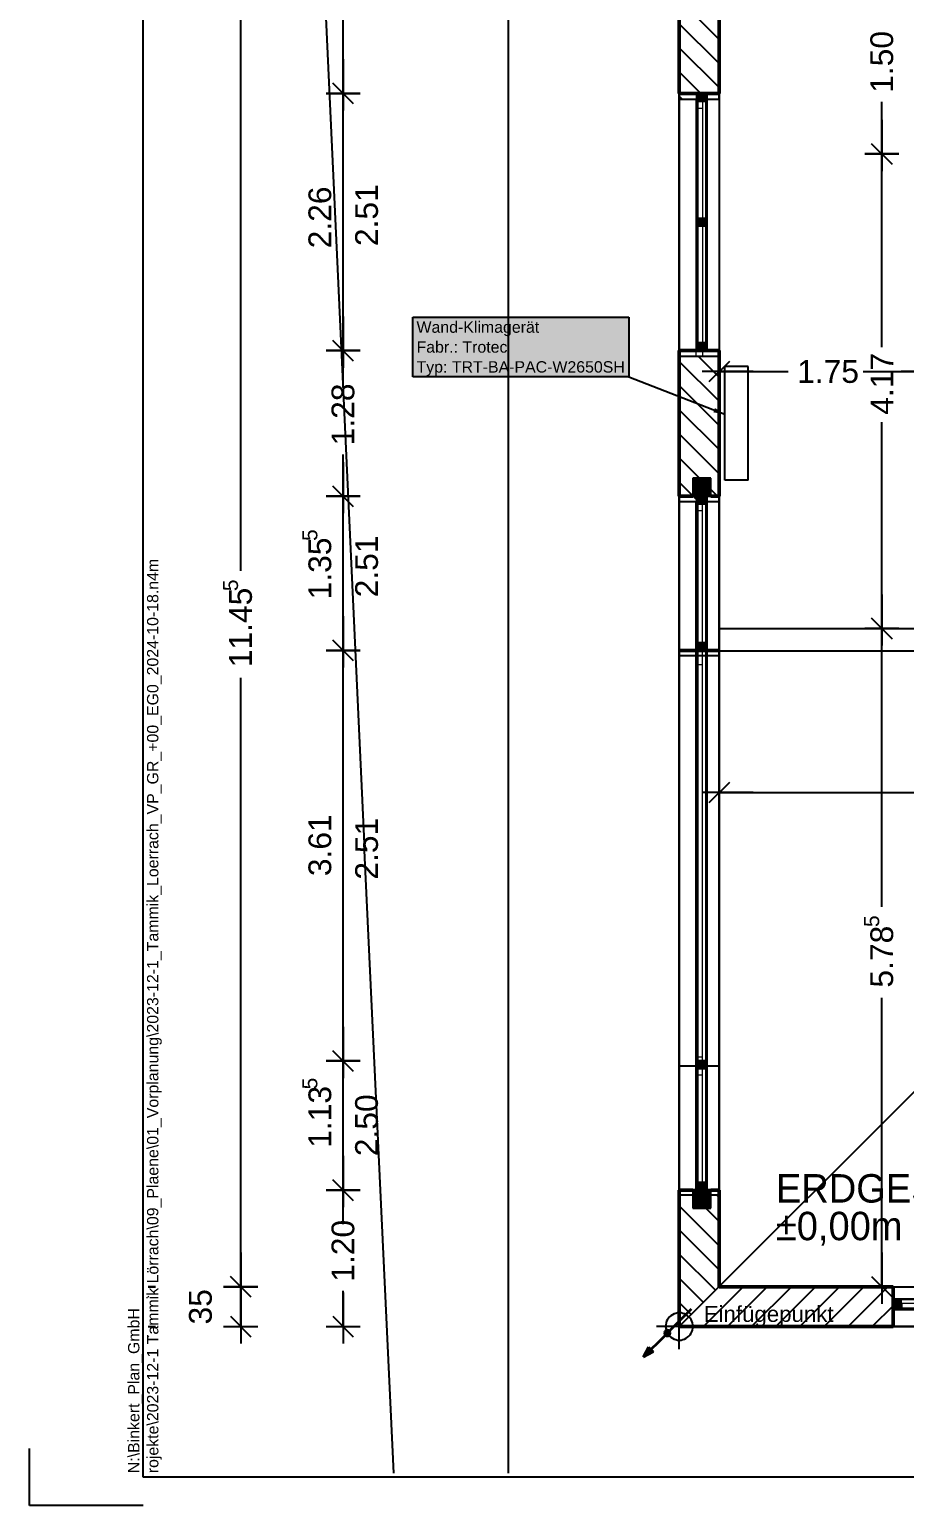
# Model space of a CAD drawing. Extents: x 0 to 756, y -25 to 420.
# Drawn here: x 0 to 153.9, y 0 to 259.6 of the extents above; entities that cross this region are included whole.
import ezdxf
from ezdxf.lldxf.tags import DXFTag

# ---------------------------------------------------------------- set-up
doc = ezdxf.new("R2010")
doc.units = 0
doc.layers.get('0').update_dxf_attribs({"lineweight": 25})
doc.layers.get('DEFPOINTS').update_dxf_attribs({"lineweight": 25})
for name, color, linetype, lineweight in [('A_Aussenwand', 7, 'Continuous', 25), ('A_Fenster', 7, 'Continuous', 25), ('Allgemein01', 7, 'Continuous', 13), ('Allgemein03', 7, 'Continuous', 25), ('Fenster', 7, 'Continuous', 13), ('Fensterbank', 7, 'Continuous', 13), ('Fensterbrüstung', 7, 'Continuous', 13), ('H_Heizung', 7, 'Continuous', 25), ('Pfosten_ Stützen', 7, 'Continuous', 13), ('Standard', 7, 'Continuous', 25), ('Stütze Holz', 7, 'Continuous', 13), ('Wand Holz tragend', 7, 'Continuous', 13), ('X_Planrahmen', 7, 'Continuous', 25)]:
    doc.layers.add(name, color=color, linetype=linetype, lineweight=lineweight)
for name, color, linetype, lineweight, true_color in [('A_Geschossdecke', 7, 'Continuous', 25, 0x008080), ('Raum', 250, 'Continuous', 13, 0x333333), ('S_Regenwasser', 7, 'Continuous', 35, 0x0080ff), ('X_Einfuegepunkt', 1, 'Continuous', 25, 0xff0000)]:
    doc.layers.add(name, color=color, linetype=linetype, lineweight=lineweight, true_color=true_color)
doc.styles.get("Standard").update_dxf_attribs({"font": 'arial.ttf'})
tags = doc.linetypes.add('fein_strichliert', pattern=[4, 1, -2, 1]).pattern_tags.tags
tags[8:9] = [DXFTag(74, 4), DXFTag(75, 0), DXFTag(340, '0'), DXFTag(46, 0.0), DXFTag(50, 0.0), DXFTag(44, 0.0), DXFTag(45, 0.0)]
tags[6:7] = [DXFTag(74, 4), DXFTag(75, 0), DXFTag(340, '0'), DXFTag(46, 0.0), DXFTag(50, 0.0), DXFTag(44, 0.0), DXFTag(45, 0.0)]
tags[4:5] = [DXFTag(74, 4), DXFTag(75, 0), DXFTag(340, '0'), DXFTag(46, 0.0), DXFTag(50, 0.0), DXFTag(44, 0.0), DXFTag(45, 0.0)]
tags = doc.linetypes.add('PUNKT2_S9', pattern=[0.1, 0, -0.1]).pattern_tags.tags
tags[6:7] = [DXFTag(74, 4), DXFTag(75, 0), DXFTag(340, '0'), DXFTag(46, 1.0), DXFTag(50, 0.0), DXFTag(44, 0.0), DXFTag(45, 0.0)]
tags[4:5] = [DXFTag(74, 4), DXFTag(75, 0), DXFTag(340, '0'), DXFTag(46, 1.0), DXFTag(50, 0.0), DXFTag(44, 0.0), DXFTag(45, 0.0)]
tags = doc.linetypes.add('VERDECKT2_S2', pattern=[0.27, 0.2, -0.07]).pattern_tags.tags
tags[6:7] = [DXFTag(74, 4), DXFTag(75, 0), DXFTag(340, '0'), DXFTag(46, 1.0), DXFTag(50, 0.0), DXFTag(44, 0.0), DXFTag(45, 0.0)]
tags[4:5] = [DXFTag(74, 4), DXFTag(75, 0), DXFTag(340, '0'), DXFTag(46, 1.0), DXFTag(50, 0.0), DXFTag(44, 0.0), DXFTag(45, 0.0)]

# ---------------------------------------------------------------- blocks, each defined once
blk = doc.blocks.new('Blockreferenz-A01I5XETIE', base_point=(0, -25))
at = {"layer": 'X_Planrahmen', "color": 0, "linetype": 'ByBlock', "lineweight": -2, "ltscale": 0.25}
for p, q in [((20, 5), (20, 415)), ((0, 0), (0, 10)), ((589, 5), (20, 5)), ((20, 0), (0, 0))]:
    blk.add_line(p, q, dxfattribs=at)
at = {"layer": 'X_Planrahmen', "color": 0, "linetype": 'ByBlock', "lineweight": -2, "ltscale": 0.25, "insert": (17.33, 5.67), "char_height": 2, "attachment_point": 1, "rotation": 90}
blk.add_mtext('{\\fArial;N:\\Binkert_Plan_GmbH\\Projekte\\2023-12-1 Tammik Lörrach\\09_Plaene\\01_Vorplanung\\2023-12-1_Tammik_Loerrach_VP\\H_GR_+00_EG0_2024-10-18.n4m}', dxfattribs=at)
blk = doc.blocks.new('Referenz-A01I5XF3IE')
at = {"layer": 'Allgemein01', "color": 0, "linetype": 'VERDECKT2_S2', "lineweight": -2, "ltscale": 0.25}
blk.add_line((84.26, 5.7), (84.26, 414.36), dxfattribs=at)
at = {"layer": 'Allgemein03', "color": 0, "linetype": 'VERDECKT2_S2', "lineweight": -2, "ltscale": 0.25}
for p, q in [((121.28, 150.21), (121.28, 154.21)), ((121.28, 154.21), (292.4, 154.21)), ((292.4, 150.21), (121.28, 150.21))]:
    blk.add_line(p, q, dxfattribs=at)
at = {"layer": 'DEFPOINTS', "color": 0, "linetype": 'Continuous', "lineweight": -2, "ltscale": 0.25}
for p, q in [((55.15, 248.32), (55.15, 248.32)), ((114.28, 248.32), (114.28, 248.32)), ((114.28, 248.32), (114.28, 248.32)), ((149.92, 237.67), (149.92, 237.67)), ((55.15, 203.09), (55.15, 203.09)), ((114.28, 203.09), (114.28, 203.09)), ((114.28, 203.09), (114.28, 203.09)), ((121.28, 199.39), (121.28, 199.39)), ((55.15, 177.48), (55.15, 177.48)), ((114.28, 177.48), (114.28, 177.48)), ((114.28, 177.48), (114.28, 177.48)), ((149.92, 154.21), (149.92, 154.21)), ((55.15, 150.38), (55.15, 150.38)), ((114.28, 150.38), (114.28, 150.38)), ((114.28, 150.38), (114.28, 150.38)), ((121.28, 125.36), (121.28, 125.36)), ((55.15, 78.18), (55.15, 78.18)), ((114.28, 78.18), (114.28, 78.18)), ((114.28, 78.18), (114.28, 78.18)), ((55.15, 55.46), (55.15, 55.46)), ((114.28, 55.46), (114.28, 55.46)), ((114.28, 55.46), (114.28, 55.46)), ((37.14, 38.48), (37.14, 38.48)), ((121.28, 38.48), (121.28, 38.48)), ((121.28, 38.48), (121.28, 38.48)), ((121.28, 38.48), (121.28, 38.48)), ((121.28, 38.48), (121.28, 38.48)), ((121.28, 38.48), (121.28, 38.48)), ((121.28, 38.48), (121.28, 38.48)), ((149.92, 38.48), (149.92, 38.48)), ((151.9, 38.48), (151.9, 38.48)), ((37.14, 31.48), (37.14, 31.48)), ((55.15, 31.48), (55.15, 31.48)), ((114.28, 31.48), (114.28, 31.48)), ((114.28, 31.48), (114.28, 31.48)), ((114.28, 31.48), (114.28, 31.48)), ((114.28, 31.48), (114.28, 31.48)), ((114.28, 31.48), (114.28, 31.48)), ((114.28, 31.48), (114.28, 31.48))]:
    blk.add_line(p, q, dxfattribs=at)
at = {"layer": 'DEFPOINTS', "color": 0, "linetype": 'Continuous', "lineweight": 18, "ltscale": 0.18}
for p, q in [((114.28, 31.48), (114.28, 31.48)), ((121.28, 31.48), (121.28, 31.48)), ((121.28, 31.48), (121.28, 31.48)), ((151.9, 31.48), (151.9, 31.48)), ((151.9, 31.48), (151.9, 31.48))]:
    blk.add_line(p, q, dxfattribs=at)
at = {"layer": 'Fenster', "color": 0, "linetype": 'Continuous', "ltscale": 0.13}
for p, q in [((117.34, 246.92), (117.34, 248.32)), ((117.34, 248.32), (119.18, 248.32)), ((119.18, 246.92), (117.34, 246.92)), ((117.34, 226.4), (117.34, 246.92)), ((117.34, 246.92), (119.18, 246.92)), ((119.18, 248.32), (119.18, 246.92)), ((119.18, 246.92), (119.18, 226.4)), ((119.18, 226.4), (117.34, 226.4)), ((117.34, 225), (117.34, 226.4)), ((117.34, 226.4), (119.18, 226.4)), ((119.18, 226.4), (119.18, 225)), ((117.34, 225), (119.18, 225)), ((117.34, 204.49), (117.34, 225)), ((119.18, 225), (117.34, 225)), ((119.18, 225), (119.18, 204.49)), ((117.34, 203.09), (117.34, 204.49)), ((117.34, 204.49), (119.18, 204.49)), ((119.18, 204.49), (117.34, 204.49)), ((119.18, 203.09), (117.34, 203.09)), ((119.18, 204.49), (119.18, 203.09)), ((117.34, 176.08), (117.34, 177.48)), ((117.34, 177.48), (119.18, 177.48)), ((119.18, 177.48), (119.18, 176.08)), ((119.18, 176.08), (117.34, 176.08)), ((117.34, 151.78), (117.34, 176.08)), ((117.34, 176.08), (119.18, 176.08)), ((119.18, 176.08), (119.18, 151.78)), ((117.34, 150.38), (117.34, 151.78)), ((117.34, 151.78), (119.18, 151.78)), ((119.18, 151.78), (117.34, 151.78)), ((119.18, 151.78), (119.18, 150.38)), ((119.18, 150.38), (117.34, 150.38)), ((118.26, 150.38), (117.34, 150.38)), ((117.34, 150.38), (118.26, 150.38)), ((117.34, 78.18), (117.34, 150.38)), ((117.34, 150.38), (119.18, 150.38)), ((119.18, 150.38), (118.26, 150.38)), ((118.26, 150.38), (119.18, 150.38)), ((119.18, 150.38), (119.18, 78.18)), ((117.34, 76.77), (117.34, 78.18)), ((117.34, 78.18), (119.18, 78.18)), ((118.26, 78.18), (117.34, 78.18)), ((117.34, 78.18), (118.26, 78.18)), ((119.18, 78.18), (117.34, 78.18)), ((119.18, 78.18), (118.26, 78.18)), ((118.26, 78.18), (119.18, 78.18)), ((119.18, 78.18), (119.18, 76.77)), ((119.18, 76.77), (117.34, 76.77)), ((117.34, 56.86), (117.34, 76.77)), ((117.34, 76.77), (119.18, 76.77)), ((119.18, 76.77), (119.18, 56.86)), ((117.34, 55.46), (117.34, 56.86)), ((117.34, 56.86), (119.18, 56.86)), ((119.18, 56.86), (117.34, 56.86)), ((119.18, 55.46), (117.34, 55.46)), ((119.18, 56.86), (119.18, 55.46)), ((151.9, 36.38), (153.31, 36.38)), ((151.9, 34.54), (151.9, 36.38)), ((153.31, 36.38), (153.31, 34.54)), ((153.31, 36.38), (195.73, 36.38)), ((153.31, 34.54), (153.31, 36.38)), ((153.31, 34.54), (151.9, 34.54)), ((195.73, 34.54), (153.31, 34.54))]:
    blk.add_line(p, q, dxfattribs=at)
for points in [[(119.18, 246.92), (119.18, 248.32), (117.34, 248.32)], [(117.34, 246.92), (119.18, 246.92), (117.34, 248.32)], [(119.18, 225), (119.18, 226.4), (117.34, 226.4)], [(117.34, 225), (119.18, 225), (117.34, 226.4)], [(119.18, 203.09), (119.18, 204.49), (117.34, 204.49)], [(117.34, 203.09), (119.18, 203.09), (117.34, 204.49)], [(119.18, 176.08), (119.18, 177.48), (117.34, 177.48)], [(117.34, 176.08), (119.18, 176.08), (117.34, 177.48)], [(119.18, 150.38), (119.18, 151.78), (117.34, 151.78)], [(117.34, 150.38), (119.18, 150.38), (117.34, 151.78)], [(119.18, 76.77), (119.18, 78.18), (117.34, 78.18)], [(117.34, 76.77), (119.18, 76.77), (117.34, 78.18)], [(119.18, 55.46), (119.18, 56.86), (117.34, 56.86)], [(117.34, 55.46), (119.18, 55.46), (117.34, 56.86)], [(151.9, 34.54), (153.31, 36.38), (151.9, 36.38)], [(153.31, 36.38), (151.9, 36.38), (151.9, 36.38)], [(151.9, 34.54), (153.31, 34.54), (153.31, 36.38)]]:
    blk.add_solid(points, dxfattribs=at)
at = {"layer": 'Fensterbank', "color": 0, "lineweight": 18}
for p, q in [((114.28, 248.32), (114.28, 203.09)), ((121.28, 248.32), (121.28, 203.09)), ((114.28, 177.48), (114.28, 150.38)), ((121.28, 177.48), (121.28, 150.38)), ((114.28, 150.38), (114.28, 78.18)), ((121.28, 150.38), (121.28, 78.18)), ((114.28, 78.18), (114.28, 55.46)), ((121.28, 78.18), (121.28, 55.46)), ((151.9, 38.48), (197.13, 38.48)), ((151.9, 31.48), (197.13, 31.48))]:
    blk.add_line(p, q, dxfattribs=at)
at = {"layer": 'Fensterbrüstung', "color": 0, "linetype": 'Continuous', "ltscale": 0.13}
for p, q in [((114.28, 248.32), (114.28, 203.09)), ((121.28, 203.09), (121.28, 248.32)), ((114.28, 177.48), (114.28, 150.38)), ((121.28, 150.38), (121.28, 177.48)), ((114.28, 150.38), (114.28, 78.18)), ((121.28, 78.18), (121.28, 150.38)), ((114.28, 78.18), (114.28, 55.46)), ((121.28, 55.46), (121.28, 78.18)), ((197.13, 38.48), (151.9, 38.48)), ((151.9, 31.48), (197.13, 31.48))]:
    blk.add_line(p, q, dxfattribs=at)
at = {"layer": 'Raum', "color": 0, "lineweight": -2}
for p, q in [((121.28, 267.69), (121.28, 38.48)), ((121.28, 38.48), (387.46, 38.48))]:
    blk.add_line(p, q, dxfattribs=at)
at = {"layer": 'Standard', "color": 0, "linetype": 'VERDECKT2_S2', "lineweight": -2, "ltscale": 0.25}
for p in [(45.19, 410.25), (64.09, 5.7)]:
    blk.add_line(p, (58.86, 116.42), dxfattribs=at)
at = {"layer": 'Standard', "color": 0, "lineweight": -2}
for p, q in [((37.14, 164.38), (37.14, 267.69)), ((55.15, 248.32), (55.15, 266.94)), ((55.15, 254.32), (55.15, 245.32)), ((56.95, 246.52), (53.35, 250.12)), ((53.35, 250.12), (56.95, 246.52)), ((55.15, 242.32), (55.15, 251.32)), ((58.15, 248.32), (52.15, 248.32)), ((52.15, 248.32), (58.15, 248.32)), ((55.15, 203.09), (55.15, 248.32)), ((149.92, 237.67), (149.92, 246.82)), ((149.92, 243.67), (149.92, 234.67)), ((151.72, 235.87), (148.12, 239.47)), ((148.12, 239.47), (151.72, 235.87)), ((149.92, 231.67), (149.92, 240.67)), ((152.92, 237.67), (146.92, 237.67)), ((146.92, 237.67), (152.92, 237.67)), ((149.92, 203.69), (149.92, 237.67)), ((55.15, 209.09), (55.15, 200.09)), ((55.15, 197.09), (55.15, 206.09)), ((58.15, 203.09), (52.15, 203.09)), ((52.15, 203.09), (58.15, 203.09)), ((56.95, 201.29), (53.35, 204.89)), ((53.35, 204.89), (56.95, 201.29)), ((55.15, 198.04), (55.15, 203.09)), ((123.09, 201.19), (119.48, 197.59)), ((121.28, 202.39), (121.28, 196.38)), ((127.29, 199.39), (118.28, 199.39)), ((121.28, 199.39), (133.43, 199.39)), ((146.64, 199.39), (156.28, 199.39)), ((150.28, 199.39), (159.28, 199.39)), ((162.29, 199.39), (153.28, 199.39)), ((149.92, 154.21), (149.92, 190.48)), ((55.15, 177.48), (55.15, 184.84)), ((55.15, 183.48), (55.15, 174.48)), ((56.95, 175.68), (53.35, 179.28)), ((53.35, 179.28), (56.95, 175.68)), ((55.15, 171.48), (55.15, 180.48)), ((116.66, 180.68), (119.86, 177.48)), ((116.66, 177.48), (119.86, 180.68)), ((58.15, 177.48), (52.15, 177.48)), ((52.15, 177.48), (58.15, 177.48)), ((55.15, 150.38), (55.15, 177.48)), ((119.86, 177.48), (116.66, 177.48)), ((149.92, 160.22), (149.92, 151.21)), ((55.15, 156.39), (55.15, 147.38)), ((151.72, 152.41), (148.12, 156.02)), ((148.12, 156.02), (151.72, 152.41)), ((149.92, 148.21), (149.92, 157.22)), ((55.15, 144.38), (55.15, 153.39)), ((152.92, 154.21), (146.92, 154.21)), ((146.92, 154.21), (152.92, 154.21)), ((149.92, 105.28), (149.92, 154.21)), ((56.95, 148.58), (53.35, 152.18)), ((53.35, 152.18), (56.95, 148.58)), ((58.15, 150.38), (52.15, 150.38)), ((52.15, 150.38), (58.15, 150.38)), ((55.15, 78.18), (55.15, 150.38)), ((37.14, 38.48), (37.14, 145.57)), ((121.28, 128.37), (121.28, 122.36)), ((127.29, 125.36), (118.28, 125.36)), ((123.09, 127.16), (119.48, 123.56)), ((121.28, 125.36), (160.57, 125.36)), ((149.92, 38.48), (149.92, 89.27)), ((55.15, 84.18), (55.15, 75.17)), ((55.15, 72.17), (55.15, 81.18)), ((58.15, 78.18), (52.15, 78.18)), ((52.15, 78.18), (58.15, 78.18)), ((56.95, 76.37), (53.35, 79.98)), ((53.35, 79.98), (56.95, 76.37)), ((55.15, 55.46), (55.15, 78.18)), ((55.15, 61.46), (55.15, 52.46)), ((56.95, 53.66), (53.35, 57.26)), ((53.35, 57.26), (56.95, 53.66)), ((55.15, 49.46), (55.15, 58.46)), ((58.15, 55.46), (52.15, 55.46)), ((52.15, 55.46), (58.15, 55.46)), ((55.15, 50.96), (55.15, 55.46)), ((116.66, 55.48), (119.86, 52.28)), ((116.66, 52.28), (119.86, 55.48)), ((119.86, 52.28), (116.66, 52.28)), ((37.14, 44.48), (37.14, 35.48)), ((149.92, 44.48), (149.92, 35.48)), ((38.94, 36.68), (35.34, 40.28)), ((35.34, 40.28), (38.94, 36.68)), ((37.14, 32.48), (37.14, 41.48)), ((148.12, 40.28), (151.72, 36.68)), ((22.13, 38.48), (20.88, 38.48)), ((20.88, 38.48), (22.13, 38.48)), ((20.93, 36.68), (20.88, 36.73)), ((20.88, 36.73), (20.93, 36.68)), ((40.14, 38.48), (34.14, 38.48)), ((34.14, 38.48), (40.14, 38.48)), ((37.14, 31.48), (37.14, 38.48)), ((37.14, 37.48), (37.14, 28.47)), ((55.15, 31.48), (55.15, 37.75)), ((55.15, 37.48), (55.15, 28.47)), ((146.92, 38.48), (152.92, 38.48)), ((20.88, 31.48), (22.13, 31.48)), ((34.14, 31.48), (40.14, 31.48)), ((35.34, 33.28), (38.94, 29.67)), ((52.15, 31.48), (58.15, 31.48)), ((53.35, 33.28), (56.95, 29.67)), ((20.88, 29.73), (20.93, 29.67))]:
    blk.add_line(p, q, dxfattribs=at)
at = {"layer": 'Stütze Holz', "color": 0, "lineweight": -2}
for p, q in [((119.86, 180.68), (116.66, 180.68)), ((116.66, 180.68), (116.66, 177.48)), ((119.86, 177.48), (119.86, 180.68)), ((116.66, 177.48), (119.86, 177.48)), ((119.86, 55.48), (116.66, 55.48)), ((116.66, 55.48), (116.66, 55.46)), ((116.66, 55.46), (116.66, 52.28)), ((119.86, 55.46), (119.86, 55.48)), ((119.86, 52.28), (119.86, 55.46)), ((116.66, 52.28), (119.86, 52.28))]:
    blk.add_line(p, q, dxfattribs=at)
at = {"layer": 'Stütze Holz', "color": 0, "lineweight": 18}
for points in [[(116.66, 177.48), (119.86, 177.48), (116.66, 180.68)], [(119.86, 177.48), (119.86, 180.68), (116.66, 180.68)], [(116.66, 52.28), (119.86, 52.28), (116.66, 55.48)], [(119.86, 52.28), (119.86, 55.48), (116.66, 55.48)]]:
    blk.add_solid(points, dxfattribs=at)
at = {"layer": 'Wand Holz tragend', "color": 0, "lineweight": 50}
for p, q in [((114.28, 298.35), (114.28, 248.32)), ((121.28, 248.32), (121.28, 267.69)), ((117.48, 248.32), (114.28, 248.32)), ((119.04, 248.32), (117.48, 248.32)), ((121.28, 248.32), (119.04, 248.32)), ((114.28, 203.09), (117.48, 203.09)), ((114.28, 203.09), (114.28, 177.48)), ((117.48, 203.09), (119.04, 203.09)), ((119.04, 203.09), (121.28, 203.09)), ((121.28, 177.48), (121.28, 203.09)), ((116.66, 177.48), (114.28, 177.48)), ((121.28, 177.48), (119.86, 177.48)), ((114.28, 150.38), (117.48, 150.38)), ((117.48, 150.38), (114.28, 150.38)), ((117.48, 150.38), (119.04, 150.38)), ((119.04, 150.38), (117.48, 150.38)), ((119.04, 150.38), (121.28, 150.38)), ((121.28, 150.38), (119.04, 150.38)), ((114.28, 55.46), (116.66, 55.46)), ((114.28, 55.46), (114.28, 31.48)), ((119.86, 55.46), (121.28, 55.46)), ((121.28, 38.48), (121.28, 55.46)), ((151.9, 38.48), (121.28, 38.48)), ((151.9, 38.48), (151.9, 36.24)), ((151.9, 36.24), (151.9, 34.68)), ((151.9, 34.68), (151.9, 31.48)), ((114.28, 31.48), (121.28, 31.48)), ((121.28, 31.48), (151.9, 31.48))]:
    blk.add_line(p, q, dxfattribs=at)
at = {"layer": 'Wand Holz tragend', "color": 0, "linetype": 'PUNKT2_S9', "lineweight": -2, "ltscale": 0.25}
for p, q in [((117.48, 248.32), (117.48, 203.09)), ((119.04, 248.32), (117.48, 248.32)), ((119.04, 203.09), (119.04, 248.32)), ((117.48, 203.09), (119.04, 203.09)), ((117.48, 177.48), (117.48, 150.38)), ((119.04, 177.48), (117.48, 177.48)), ((119.04, 150.38), (119.04, 177.48)), ((117.48, 150.38), (119.04, 150.38)), ((117.48, 150.38), (117.48, 78.18)), ((119.04, 150.38), (117.48, 150.38)), ((119.04, 78.18), (119.04, 150.38)), ((117.48, 78.18), (117.48, 55.46)), ((119.04, 78.18), (117.48, 78.18)), ((117.48, 78.18), (119.04, 78.18)), ((119.04, 55.46), (119.04, 78.18)), ((117.48, 55.46), (119.04, 55.46)), ((197.13, 36.24), (151.9, 36.24)), ((151.9, 36.24), (151.9, 34.68)), ((151.9, 34.68), (197.13, 34.68))]:
    blk.add_line(p, q, dxfattribs=at)
at = {"layer": 'Pfosten_ Stützen', "color": 0, "lineweight": 35, "char_height": 5.0033, "attachment_point": 1}
for s, insert in [('{\\fPosterama Text Light;ERDGESCHOSS}', (131.28, 58.27)), ('{\\fPosterama Text Light;±0,00m}', (131.28, 51.65))]:
    blk.add_mtext(s, dxfattribs=dict(at, insert=insert))
at = {"layer": 'Standard', "color": 0, "lineweight": -2, "attachment_point": 1, "rotation": 90}
for s, insert, char_height in [('{\\fArial;1.50}', (147.89, 248.42), 4.0027), ('{\\fArial;2.26}', (49.06, 221.07), 4.0027), ('{\\fArial;2.51}', (57.28, 221.47), 4.0027), ('{\\fArial;4.17}', (147.92, 191.81), 4.0027), ('{\\fArial;1.28}', (53.12, 186.43), 4.0027), ('{\\fArial;5}', (47.98, 169.61), 2.6418), ('{\\fArial;1.35}', (49.06, 159.34), 4.0027), ('{\\fArial;2.51}', (57.28, 159.7), 4.0027), ('{\\fArial;5}', (34.03, 160.79), 2.6418), ('{\\fArial;11.45}', (35.11, 147.41), 4.0027), ('{\\fArial;3.61}', (49.06, 110.67), 4.0027), ('{\\fArial;2.51}', (57.28, 110.05), 4.0027), ('{\\fArial;5}', (146.8, 101.72), 2.6418), ('{\\fArial;5.78}', (147.89, 91.07), 4.0027), ('{\\fArial;5}', (47.98, 73.17), 2.6418), ('{\\fArial;1.13}', (49.06, 62.9), 4.0027), ('{\\fArial;2.50}', (57.27, 61.42), 4.0027), ('{\\fArial;1.20}', (53.12, 39.35), 4.0027), ('{\\fArial;35}', (28.05, 31.83), 4.0027)]:
    blk.add_mtext(s, dxfattribs=dict(at, insert=insert, char_height=char_height))
at = {"layer": 'Standard', "color": 0, "lineweight": -2, "insert": (135.01, 201.42), "char_height": 4.0027, "attachment_point": 1}
blk.add_mtext('{\\fArial;1.75}', dxfattribs=at)
blk = doc.blocks.new('Blockreferenz-A01I5XF5IE', base_point=(110.28, 27.48))
at = {"color": 0, "linetype": 'ByBlock', "lineweight": -2, "ltscale": 0.25}
for p, q in [((113.66, 33.79), (113.36, 33.69)), ((113.97, 33.86), (113.66, 33.79)), ((114.28, 33.88), (113.97, 33.86)), ((114.28, 27.48), (114.28, 35.48)), ((114.59, 33.86), (114.28, 33.88)), ((114.9, 33.79), (114.59, 33.86)), ((115.2, 33.69), (114.9, 33.79)), ((118.28, 31.48), (110.28, 31.48)), ((111.9, 31.79), (111.88, 31.48)), ((111.88, 31.48), (111.9, 31.16)), ((111.96, 32.1), (111.9, 31.79)), ((111.9, 31.16), (111.96, 30.85)), ((112.06, 32.39), (111.96, 32.1)), ((112.2, 32.68), (112.06, 32.39)), ((112.38, 32.94), (112.2, 32.68)), ((112.58, 33.17), (112.38, 32.94)), ((112.82, 33.38), (112.58, 33.17)), ((113.08, 33.55), (112.82, 33.38)), ((113.36, 33.69), (113.08, 33.55)), ((115.48, 33.55), (115.2, 33.69)), ((115.74, 33.38), (115.48, 33.55)), ((115.98, 33.17), (115.74, 33.38)), ((116.18, 32.94), (115.98, 33.17)), ((116.36, 32.68), (116.18, 32.94)), ((116.5, 32.39), (116.36, 32.68)), ((116.6, 32.1), (116.5, 32.39)), ((116.66, 31.79), (116.6, 32.1)), ((116.6, 30.85), (116.66, 31.16)), ((116.68, 31.48), (116.66, 31.79)), ((116.66, 31.16), (116.68, 31.48)), ((111.96, 30.85), (112.06, 30.56)), ((112.06, 30.56), (112.2, 30.28)), ((112.2, 30.28), (112.38, 30.01)), ((112.38, 30.01), (112.58, 29.78)), ((112.58, 29.78), (112.82, 29.57)), ((112.82, 29.57), (113.08, 29.4)), ((113.08, 29.4), (113.36, 29.26)), ((113.36, 29.26), (113.66, 29.16)), ((113.66, 29.16), (113.97, 29.1)), ((113.97, 29.1), (114.28, 29.08)), ((114.28, 29.08), (114.59, 29.1)), ((114.59, 29.1), (114.9, 29.16)), ((114.9, 29.16), (115.2, 29.26)), ((115.2, 29.26), (115.48, 29.4)), ((115.48, 29.4), (115.74, 29.57)), ((115.74, 29.57), (115.98, 29.78)), ((115.98, 29.78), (116.18, 30.01)), ((116.18, 30.01), (116.36, 30.28)), ((116.36, 30.28), (116.5, 30.56)), ((116.5, 30.56), (116.6, 30.85))]:
    blk.add_line(p, q, dxfattribs=at)
at = {"color": 0, "lineweight": -2, "insert": (118.59, 35.08), "char_height": 2.8, "attachment_point": 1}
blk.add_mtext('{\\fArial;Einfügepunkt}', dxfattribs=at)
blk = doc.blocks.new('Wand-A01I5XFRIE', base_point=(114.28, 31.48))
at = {"color": 0, "lineweight": -2}
for p, q in [((125.52, 38.48), (118.52, 31.48)), ((129.76, 38.48), (122.76, 31.48)), ((134.01, 38.48), (127.01, 31.48)), ((138.25, 38.48), (131.25, 31.48)), ((142.49, 38.48), (135.49, 31.48)), ((146.74, 38.48), (139.74, 31.48)), ((150.98, 38.48), (143.98, 31.48)), ((151.88, 35.13), (148.22, 31.48))]:
    blk.add_line(p, q, dxfattribs=at)
at = {"color": 0, "linetype": 'ByBlock', "lineweight": -2, "ltscale": 0.25}
for p, q in [((151.88, 38.48), (121.28, 38.48)), ((151.88, 31.48), (114.28, 31.48))]:
    blk.add_line(p, q, dxfattribs=at)
blk = doc.blocks.new('Fenster-A01I5XFXIE', base_point=(151.88, 31.48))
at = {"color": 0, "linetype": 'ByBlock', "lineweight": -2, "ltscale": 0.25}
for p, q in [((151.88, 38.48), (197.08, 38.48)), ((151.88, 31.48), (151.88, 38.48)), ((197.08, 31.48), (197.08, 38.48)), ((151.88, 31.48), (197.08, 31.48))]:
    blk.add_line(p, q, dxfattribs=at)
at = {"color": 0, "linetype": 'ByBlock', "lineweight": 18, "ltscale": 0.18}
for p, q in [((151.88, 35.58), (197.08, 35.58)), ((151.88, 34.38), (197.08, 34.38)), ((153.48, 34.38), (153.48, 35.58)), ((195.48, 34.38), (195.48, 35.58))]:
    blk.add_line(p, q, dxfattribs=at)
at = {"color": 0, "linetype": 'fein_strichliert', "lineweight": 18, "ltscale": 0.18}
blk.add_line((197.08, 34.38), (197.08, 35.58), dxfattribs=at)
blk = doc.blocks.new('Wand-A01I5XFZIE', base_point=(114.28, 31.48))
at = {"color": 0, "linetype": 'ByBlock', "lineweight": -2, "ltscale": 0.25}
for p, q in [((114.28, 367.55), (114.28, 391.53)), ((121.28, 367.55), (121.28, 384.53)), ((114.28, 320.87), (114.28, 344.85)), ((121.28, 320.87), (121.28, 344.85)), ((114.28, 247.32), (114.28, 298.17)), ((121.28, 271.53), (121.28, 298.17)), ((121.28, 247.32), (121.28, 267.53)), ((114.28, 176.49), (114.28, 202.12)), ((121.28, 176.49), (121.28, 202.12)), ((114.28, 31.48), (114.28, 54.56)), ((121.28, 38.48), (121.28, 54.56))]:
    blk.add_line(p, q, dxfattribs=at)
at = {"color": 0, "lineweight": -2}
for p, q in [((121.28, 380.86), (114.28, 387.86)), ((121.28, 376.61), (114.28, 383.61)), ((121.28, 372.37), (114.28, 379.37)), ((121.28, 368.13), (114.28, 375.13)), ((117.62, 367.55), (114.28, 370.89)), ((121.28, 338.43), (114.86, 344.85)), ((121.28, 342.67), (119.1, 344.85)), ((121.28, 334.19), (114.28, 341.19)), ((121.28, 329.95), (114.28, 336.95)), ((121.28, 325.7), (114.28, 332.7)), ((121.28, 321.46), (114.28, 328.46)), ((117.63, 320.87), (114.28, 324.22)), ((121.28, 291.76), (114.87, 298.17)), ((121.28, 296), (119.11, 298.17)), ((121.28, 287.52), (114.28, 294.52)), ((121.28, 283.28), (114.28, 290.28)), ((121.28, 279.03), (114.28, 286.03)), ((121.28, 274.79), (114.28, 281.79)), ((121.28, 270.55), (114.28, 277.55)), ((121.28, 266.31), (114.28, 273.31)), ((121.28, 262.06), (114.28, 269.06)), ((121.28, 257.82), (114.28, 264.82)), ((121.28, 253.58), (114.28, 260.58)), ((121.28, 249.34), (114.28, 256.34)), ((119.05, 247.32), (114.28, 252.09)), ((114.8, 247.32), (114.28, 247.85)), ((121.28, 194.18), (114.28, 201.18)), ((121.28, 198.42), (117.58, 202.12)), ((121.28, 189.94), (114.28, 196.94)), ((121.28, 185.7), (114.28, 192.7)), ((121.28, 181.45), (114.28, 188.45)), ((121.28, 177.21), (114.28, 184.21)), ((117.75, 176.49), (114.28, 179.97)), ((121.28, 49.93), (116.65, 54.56)), ((121.28, 54.17), (120.9, 54.56)), ((121.28, 45.69), (114.28, 52.69)), ((121.28, 41.45), (114.28, 48.45)), ((120.64, 37.84), (114.28, 44.2)), ((118.52, 35.72), (114.28, 39.96)), ((116.4, 33.6), (114.28, 35.72))]:
    blk.add_line(p, q, dxfattribs=at)
blk = doc.blocks.new('Fenster-A01I5XG3IE', base_point=(114.28, 202.12))
at = {"color": 0, "linetype": 'ByBlock', "lineweight": -2, "ltscale": 0.25}
for p, q in [((114.28, 247.32), (114.28, 202.12)), ((114.28, 247.32), (121.28, 247.32)), ((121.28, 247.32), (121.28, 202.12)), ((114.28, 202.12), (121.28, 202.12))]:
    blk.add_line(p, q, dxfattribs=at)
at = {"color": 0, "linetype": 'ByBlock', "lineweight": 18, "ltscale": 0.18}
for p, q in [((117.18, 247.32), (117.18, 202.12)), ((118.38, 247.32), (118.38, 202.12)), ((117.18, 245.72), (118.38, 245.72)), ((117.18, 203.72), (118.38, 203.72))]:
    blk.add_line(p, q, dxfattribs=at)
at = {"color": 0, "linetype": 'fein_strichliert', "lineweight": 18, "ltscale": 0.18}
blk.add_line((117.18, 202.12), (118.38, 202.12), dxfattribs=at)
blk = doc.blocks.new('Fenster-A01I5XG5IE', base_point=(114.28, 54.56))
at = {"color": 0, "linetype": 'ByBlock', "lineweight": -2, "ltscale": 0.25}
for p, q in [((114.28, 54.56), (114.28, 77.26)), ((121.28, 77.26), (114.28, 77.26)), ((121.28, 54.56), (121.28, 77.26)), ((121.28, 54.56), (114.28, 54.56))]:
    blk.add_line(p, q, dxfattribs=at)
at = {"color": 0, "linetype": 'ByBlock', "lineweight": 18, "ltscale": 0.18}
for p, q in [((117.18, 54.56), (117.18, 77.26)), ((118.38, 75.66), (117.18, 75.66)), ((118.38, 54.56), (118.38, 77.26)), ((118.38, 56.16), (117.18, 56.16))]:
    blk.add_line(p, q, dxfattribs=at)
at = {"color": 0, "linetype": 'fein_strichliert', "lineweight": 18, "ltscale": 0.18}
blk.add_line((118.38, 77.26), (117.18, 77.26), dxfattribs=at)
blk = doc.blocks.new('Fenster-A01I5XG7IE', base_point=(114.28, 77.24))
at = {"color": 0, "linetype": 'ByBlock', "lineweight": -2, "ltscale": 0.25}
for p, q in [((114.28, 77.24), (114.28, 149.44)), ((121.28, 149.44), (114.28, 149.44)), ((121.28, 77.24), (121.28, 149.44)), ((121.28, 77.24), (114.28, 77.24))]:
    blk.add_line(p, q, dxfattribs=at)
at = {"color": 0, "linetype": 'ByBlock', "lineweight": 18, "ltscale": 0.18}
for p, q in [((117.18, 77.24), (117.18, 149.44)), ((118.38, 77.24), (118.38, 149.44)), ((118.38, 147.84), (117.18, 147.84)), ((118.38, 78.84), (117.18, 78.84))]:
    blk.add_line(p, q, dxfattribs=at)
at = {"color": 0, "linetype": 'fein_strichliert', "lineweight": 18, "ltscale": 0.18}
blk.add_line((118.38, 149.44), (117.18, 149.44), dxfattribs=at)
blk = doc.blocks.new('Fenster-A01I5XG9IE', base_point=(114.28, 149.39))
at = {"color": 0, "linetype": 'ByBlock', "lineweight": -2, "ltscale": 0.25}
for p, q in [((114.28, 149.39), (114.28, 176.49)), ((121.28, 176.49), (114.28, 176.49)), ((121.28, 149.39), (121.28, 176.49)), ((121.28, 149.39), (114.28, 149.39))]:
    blk.add_line(p, q, dxfattribs=at)
at = {"color": 0, "linetype": 'ByBlock', "lineweight": 18, "ltscale": 0.18}
for p, q in [((117.18, 149.39), (117.18, 176.49)), ((118.38, 174.89), (117.18, 174.89)), ((118.38, 149.39), (118.38, 176.49)), ((118.38, 150.99), (117.18, 150.99))]:
    blk.add_line(p, q, dxfattribs=at)
at = {"color": 0, "linetype": 'fein_strichliert', "lineweight": 18, "ltscale": 0.18}
blk.add_line((118.38, 176.49), (117.18, 176.49), dxfattribs=at)
blk = doc.blocks.new('Geschossdecke-A01I5XODIE', base_point=(114.28, 31.48))
at = {"color": 0, "linetype": 'ByBlock', "lineweight": -2, "ltscale": 0.25}
for p, q in [((114.28, 267.53), (114.28, 31.48)), ((114.28, 31.48), (394.28, 31.48))]:
    blk.add_line(p, q, dxfattribs=at)
at = {"color": 0, "lineweight": -2}
blk.add_line((114.28, 31.48), (236.94, 154.13), dxfattribs=at)
blk = doc.blocks.new('Fallleitung Abwasser-A01I5XPFIE', base_point=(107.94, 26.07))
at = {"color": 0, "lineweight": -2}
for p, q in [((112.53, 30.67), (116.42, 34.56)), ((111.83, 29.96), (107.94, 26.07)), ((111.7, 30.44), (111.68, 30.38)), ((111.68, 30.38), (111.68, 30.31)), ((111.68, 30.31), (111.68, 30.25)), ((111.68, 30.25), (111.7, 30.19)), ((111.72, 30.51), (111.7, 30.44)), ((111.7, 30.19), (111.72, 30.12)), ((111.75, 30.56), (111.72, 30.51)), ((111.72, 30.12), (111.75, 30.06)), ((111.78, 30.62), (111.75, 30.56)), ((111.75, 30.06), (111.78, 30.01)), ((111.83, 30.67), (111.78, 30.62)), ((111.78, 30.01), (111.83, 29.96)), ((111.87, 30.71), (111.83, 30.67)), ((111.83, 29.96), (111.87, 29.92)), ((111.93, 30.75), (111.87, 30.71)), ((111.87, 29.92), (111.93, 29.88)), ((111.99, 30.78), (111.93, 30.75)), ((111.93, 29.88), (111.99, 29.85)), ((112.05, 30.8), (111.99, 30.78)), ((111.99, 29.85), (112.05, 29.83)), ((112.11, 30.81), (112.05, 30.8)), ((112.05, 29.83), (112.11, 29.82)), ((112.18, 30.81), (112.11, 30.81)), ((112.11, 29.82), (112.18, 29.81)), ((112.24, 30.81), (112.18, 30.81)), ((112.18, 29.81), (112.24, 29.82)), ((112.31, 30.8), (112.24, 30.81)), ((112.24, 29.82), (112.31, 29.83)), ((112.37, 30.78), (112.31, 30.8)), ((112.31, 29.83), (112.37, 29.85)), ((112.43, 30.75), (112.37, 30.78)), ((112.37, 29.85), (112.43, 29.88)), ((112.48, 30.71), (112.43, 30.75)), ((112.43, 29.88), (112.48, 29.92)), ((112.53, 30.67), (112.48, 30.71)), ((112.48, 29.92), (112.53, 29.96)), ((112.58, 30.62), (112.53, 30.67)), ((112.53, 29.96), (112.58, 30.01)), ((112.61, 30.56), (112.58, 30.62)), ((112.58, 30.01), (112.61, 30.06)), ((112.64, 30.51), (112.61, 30.56)), ((112.61, 30.06), (112.64, 30.12)), ((112.66, 30.44), (112.64, 30.51)), ((112.64, 30.12), (112.66, 30.19)), ((112.67, 30.38), (112.66, 30.44)), ((112.66, 30.19), (112.67, 30.25)), ((112.68, 30.31), (112.67, 30.38)), ((112.67, 30.25), (112.68, 30.31)), ((108.86, 27.85), (107.94, 26.07)), ((109.71, 27), (107.94, 26.07)), ((108.86, 27.85), (109.71, 27))]:
    blk.add_line(p, q, dxfattribs=at)
for points in [[(112.68, 30.31), (111.68, 30.31), (112.66, 30.44)], [(111.68, 30.31), (112.66, 30.44), (111.7, 30.44)], [(111.7, 30.19), (112.68, 30.31), (111.68, 30.31)], [(112.66, 30.44), (111.7, 30.44), (112.61, 30.56)], [(111.7, 30.44), (112.61, 30.56), (111.75, 30.56)], [(112.66, 30.19), (111.7, 30.19), (112.68, 30.31)], [(111.75, 30.06), (112.66, 30.19), (111.7, 30.19)], [(112.61, 30.56), (111.75, 30.56), (112.53, 30.67)], [(111.75, 30.56), (112.53, 30.67), (111.83, 30.67)], [(112.61, 30.06), (111.75, 30.06), (112.66, 30.19)], [(111.83, 29.96), (112.61, 30.06), (111.75, 30.06)], [(112.53, 30.67), (111.83, 30.67), (112.43, 30.75)], [(111.83, 30.67), (112.43, 30.75), (111.93, 30.75)], [(112.53, 29.96), (111.83, 29.96), (112.61, 30.06)], [(111.93, 29.88), (112.53, 29.96), (111.83, 29.96)], [(112.43, 30.75), (111.93, 30.75), (112.31, 30.8)], [(111.93, 30.75), (112.31, 30.8), (112.05, 30.8)], [(112.43, 29.88), (111.93, 29.88), (112.53, 29.96)], [(112.05, 29.83), (112.43, 29.88), (111.93, 29.88)], [(112.31, 30.8), (112.05, 30.8), (112.18, 30.81)], [(112.31, 29.83), (112.05, 29.83), (112.43, 29.88)], [(112.18, 29.81), (112.31, 29.83), (112.05, 29.83)], [(107.94, 26.07), (109.71, 27), (108.42, 27)], [(109.71, 27), (108.42, 27), (108.86, 27.85)]]:
    blk.add_solid(points, dxfattribs=at)
blk = doc.blocks.new('Geschossdecke-A01I5XVJIE', base_point=(114.28, 31.48))
at = {"color": 0, "linetype": 'ByBlock', "lineweight": -2, "ltscale": 0.25}
for p, q in [((114.28, 31.48), (114.28, 391.53)), ((394.28, 31.48), (114.28, 31.48))]:
    blk.add_line(p, q, dxfattribs=at)
at = {"color": 0, "lineweight": -2}
blk.add_line((114.28, 31.48), (394.28, 311.48), dxfattribs=at)
blk = doc.blocks.new('Wand-Klimagerät-A01I5XW5IE', base_point=(122.28, 180.28))
at = {"color": 0, "linetype": 'ByBlock', "lineweight": -2, "ltscale": 0.25}
for p, q in [((122.28, 180.28), (122.28, 200.28)), ((126.38, 200.28), (122.28, 200.28)), ((126.38, 180.28), (126.38, 200.28)), ((126.38, 180.28), (122.28, 180.28))]:
    blk.add_line(p, q, dxfattribs=at)
blk = doc.blocks.new('Bauteilbeschriftung-A01I5XW7IE', base_point=(67.41, 191.89))
at = {"color": 0, "lineweight": -2}
for p, q in [((67.41, 208.98), (105.42, 208.98)), ((67.41, 198.48), (67.41, 208.98)), ((105.42, 208.98), (105.42, 198.48)), ((105.42, 198.48), (67.41, 198.48))]:
    blk.add_line(p, q, dxfattribs=at)
at = {"color": 0, "linetype": 'ByBlock', "lineweight": -2, "ltscale": 0.25}
blk.add_line((105.42, 198.48), (122.28, 191.89), dxfattribs=at)
at = {"color": 7, "linetype": 'ByBlock', "lineweight": -2, "ltscale": 0.25, "true_color": 0xffffff}
for points in [[(67.41, 198.48), (105.42, 198.48), (67.41, 208.98)], [(105.42, 198.48), (67.41, 208.98), (105.42, 208.98)]]:
    blk.add_solid(points, dxfattribs=at)
at = {"color": 0, "linetype": 'ByBlock', "lineweight": -2, "ltscale": 0.25}
for points in [[(121.72, 192.24), (120.27, 192.24), (120.56, 192.99)], [(122.28, 191.89), (121.72, 192.24), (120.27, 192.24)]]:
    blk.add_solid(points, dxfattribs=at)
at = {"color": 0, "linetype": 'ByBlock', "lineweight": -2, "ltscale": 0.25, "char_height": 2, "attachment_point": 1}
for s, insert in [('{\\fArial;Wand-Klimagerät}', (68.07, 208.23)), ('{\\fArial;Fabr.: Trotec}', (68.07, 204.73)), ('{\\fArial;Typ: TRT-BA-PAC-W2650SH}', (68.07, 201.23))]:
    blk.add_mtext(s, dxfattribs=dict(at, insert=insert))

msp = doc.modelspace()

# ---------------------------------------------------------------- block references
at = {"ltscale": 0.25}
msp.add_blockref('Blockreferenz-A01I5XETIE', (0, -25), dxfattribs=at)
at = {"color": 8, "lineweight": 25, "ltscale": 0.25, "true_color": 0x808080}
msp.add_blockref('Referenz-A01I5XF3IE', (0, 0), dxfattribs=at)
at = {"layer": 'A_Aussenwand', "ltscale": 0.25}
for name in ['Wand-A01I5XFZIE', 'Wand-A01I5XFRIE']:
    msp.add_blockref(name, (114.28, 31.48), dxfattribs=at)
at = {"layer": 'A_Fenster', "ltscale": 0.25}
for name, p in [('Fenster-A01I5XG3IE', (114.28, 202.12)), ('Fenster-A01I5XG9IE', (114.28, 149.39)), ('Fenster-A01I5XG7IE', (114.28, 77.24)), ('Fenster-A01I5XG5IE', (114.28, 54.56)), ('Fenster-A01I5XFXIE', (151.88, 31.48))]:
    msp.add_blockref(name, p, dxfattribs=at)
at = {"layer": 'A_Geschossdecke', "ltscale": 0.25}
for name in ['Geschossdecke-A01I5XVJIE', 'Geschossdecke-A01I5XODIE']:
    msp.add_blockref(name, (114.28, 31.48), dxfattribs=at)
at = {"layer": 'H_Heizung', "color": 7, "ltscale": 0.25}
msp.add_blockref('Bauteilbeschriftung-A01I5XW7IE', (67.41, 191.89), dxfattribs=at)
at = {"layer": 'H_Heizung', "color": 1, "ltscale": 0.25, "true_color": 0xff0000}
msp.add_blockref('Wand-Klimagerät-A01I5XW5IE', (122.28, 180.28), dxfattribs=at)
at = {"layer": 'S_Regenwasser', "ltscale": 0.35}
msp.add_blockref('Fallleitung Abwasser-A01I5XPFIE', (107.94, 26.07), dxfattribs=at)
at = {"layer": 'X_Einfuegepunkt', "ltscale": 0.25}
msp.add_blockref('Blockreferenz-A01I5XF5IE', (110.28, 27.48), dxfattribs=at)

doc.saveas('drawing.dxf')
